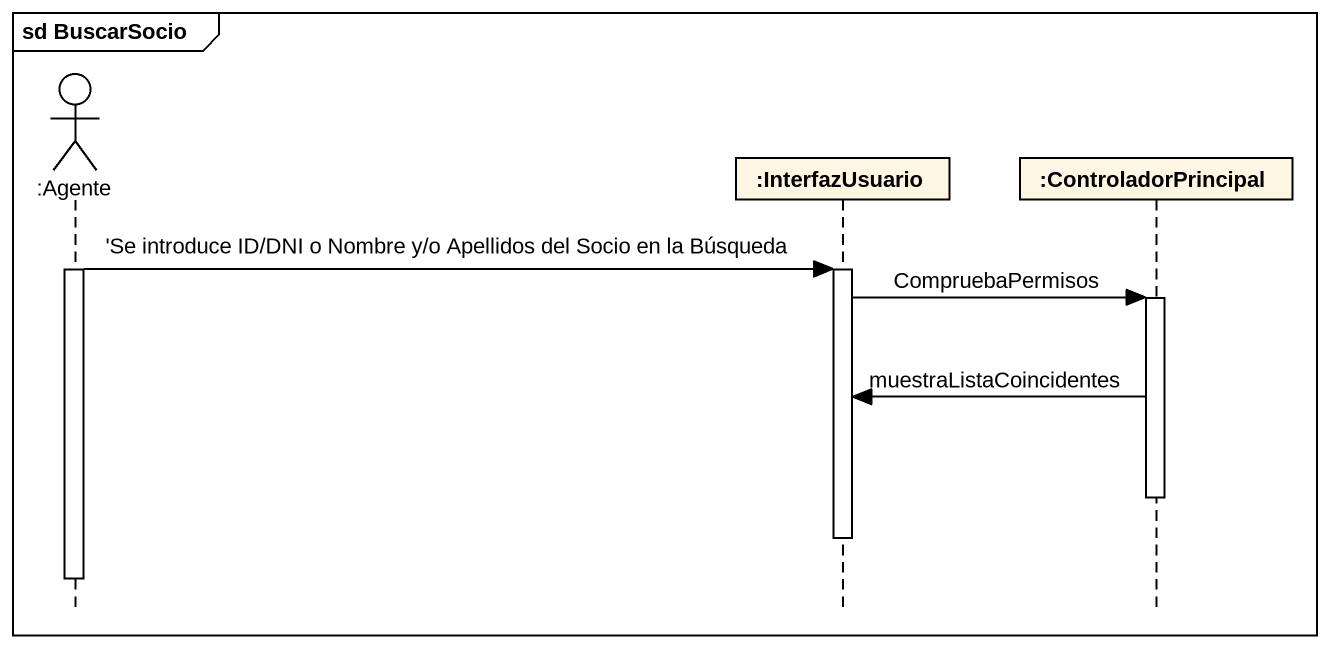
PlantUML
@startuml
mainframe sd BuscarSocio
hide footbox
actor ":Agente" as Agente
participant ":InterfazUsuario" as InterfazUsuario
participant ":ControladorPrincipal" as ControladorPrincipal

activate Agente
Agente -> InterfazUsuario : 'Se introduce ID/DNI o Nombre y/o Apellidos del Socio en la Búsqueda
activate InterfazUsuario
InterfazUsuario -> ControladorPrincipal : CompruebaPermisos
activate ControladorPrincipal
ControladorPrincipal -> InterfazUsuario : muestraListaCoincidentes
deactivate ControladorPrincipal
deactivate InterfazUsuario
deactivate Agente
@enduml
